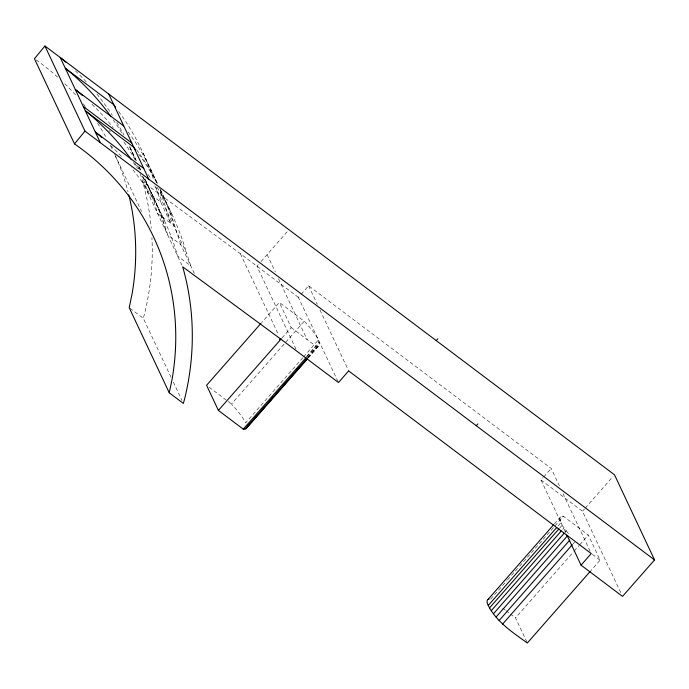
<?xml version="1.0" encoding="UTF-8"?>
<svg xmlns="http://www.w3.org/2000/svg" width="689" height="689" viewBox="0 0 689 689"><rect width="100%" height="100%" fill="white"/><g stroke="black" fill="none" stroke-linecap="round" stroke-linejoin="round"><path stroke-width="0.52" stroke-dasharray="3.44 2.58" d="M308.181 357.918L319.429 344.991L318.439 339.97A54.405 9.861 41.3 0 0 304.237 321.169L279.355 302.437L261.691 322.547M171.053 377.288L143.286 318.284L144.449 314.236A297.192 269.787 -25.2 0 0 151.916 237.714M258.297 264.636L256.945 266.187L296.546 350.348M261.019 261.544L288.26 230.531M338.015 381.568L298.406 297.407L300.447 295.09M301.127 294.315L308.603 285.806L551.191 468.442L559.382 485.857M281.99 338.006L291.171 327.551L279.355 302.437M302.893 357.669L245.654 422.831A54.405 9.861 41.3 0 0 231.452 404.03L304.237 321.169M303.599 356.868L318.439 339.97M306.536 356.514L319.257 342.037M306.863 356.738L316.053 346.283L318.783 345.852M307.578 357.393L319.584 343.716M307.759 357.548L317.655 346.283M308.121 357.867L319.429 344.991M565.583 532.278L541.003 480.044L543.035 477.727M543.716 476.952L551.191 468.442M554.326 523.967L560.691 516.724M490.628 599.163L506.88 580.655M507.586 579.854L514.657 571.81M515.363 571L518.895 566.978M519.601 566.177L526.672 558.133M527.378 557.323L546.455 535.603M547.161 534.802L554.223 526.758M554.938 525.948L563.413 516.294L588.294 535.026L600.11 560.14L590.929 570.604M558.202 525.828L561.027 522.606A54.405 9.861 41.3 0 1 563.413 516.294M559.494 528.248L562.327 525.035L561.027 522.606M562.663 529.402L564.076 527.791L562.327 525.035M620.703 592.523L582.472 511.264L584.505 508.947M585.185 508.172L613.081 476.409M564.868 532.451L566.28 530.84L564.076 527.791M573.11 543.819L574.523 542.217M526.87 642.036L515.51 617.895L573.455 551.923M574.161 551.122L579.104 545.49M579.811 544.68L588.294 535.026M298.406 297.407L240.358 253.698L142.64 181.707L182.24 265.868M164.593 220.885L144.561 178.322A297.192 269.787 -25.2 0 1 157.66 213.624L170.717 223.245L160.701 201.963L147.644 192.343A297.192 269.787 -25.2 0 0 142.494 176.393M194.384 273.55L180.733 244.526L167.677 234.906A297.192 269.787 -25.2 0 0 141.831 175.574M541.003 480.044L582.472 511.264M291.171 327.551L316.053 346.283M592.394 554.326L600.11 560.14M130.032 308.293L143.286 318.284M209.146 387.235L227.163 400.8M228.025 401.446L231.452 404.03M502.643 608.206L505.218 610.144M506.07 610.79L509.507 613.374M510.36 614.02L515.51 617.895M566.28 530.84L568.89 534.156M118.646 111.489L124.166 119.154A306.614 278.339 -25.2 0 1 153.923 180.69M128.051 131.918L134.183 140.435A306.614 278.339 -25.2 0 1 157.213 183.73M136.672 149.797L142.192 157.462A306.614 278.339 -25.2 0 1 157.118 183.102M138.678 154.052L144.199 161.717A306.614 278.339 -25.2 0 1 157.247 183.722M148.083 174.481L151.149 178.744M563.025 493.6L590.792 552.604M308.603 285.806L317.25 304.185M319.98 309.99L348.66 370.932M267.134 254.585L275.324 272M278.511 278.769L307.191 339.711M240.358 253.698L278.589 334.957M143.097 153.079L158.014 184.764M160.236 189.492L173.146 216.923M154.792 185.642L186.659 253.354L190.741 265.808L177.693 256.187A297.192 269.787 -25.2 0 0 131.263 167.746M136.37 160.907L129.541 146.395A297.192 269.787 -25.2 0 1 135.277 159.874M139.1 166.712L141.374 171.544M114.727 154.431L141.589 211.506M173.335 382.128L181.982 400.507M180.733 244.526L176.642 232.072A306.614 278.339 -25.2 0 0 160.037 189.182M170.717 223.245L166.626 210.791A306.614 278.339 -25.2 0 0 159.116 188.476M160.701 201.963L156.618 189.509A306.614 278.339 -25.2 0 0 155.456 185.574M156.997 187.296A306.614 278.339 -25.2 0 1 186.659 253.354M115.571 156.317A280.371 254.508 -25.2 0 1 128.016 191.826M36.198 59.969A280.371 254.508 -25.2 0 1 58.591 77.926M64.766 83.713A280.371 254.508 -25.2 0 1 76.445 95.883M83.283 103.875A280.371 254.508 -25.2 0 1 85.255 106.33M97.537 123.314A280.371 254.508 -25.2 0 1 106.218 137.628M110.636 145.93A280.371 254.508 -25.2 0 1 112.488 149.685M137.481 165.756A297.192 269.787 -25.2 0 1 138.877 169.709M140.194 173.68A297.192 269.787 -25.2 0 1 151.253 228.205M75.402 70.864A297.192 269.787 -25.2 0 1 87.951 83.705M96.882 94.074A297.192 269.787 -25.2 0 1 112.341 115.27M116.794 122.366A297.192 269.787 -25.2 0 1 123.994 135.13M110.447 145.345A297.192 269.787 -25.2 0 1 121.574 156.636M160.261 189.535A306.614 278.339 -25.2 0 1 174.644 227.818M143.011 176.737A297.192 269.787 -25.2 0 1 165.67 230.651M108.836 130.324A297.192 269.787 -25.2 0 1 110.274 131.875M134.803 163.336A297.192 269.787 -25.2 0 1 138.188 168.633M91.947 104.254A297.192 269.787 -25.2 0 1 113.22 127.637M123.865 141.96A297.192 269.787 -25.2 0 1 135.509 160.623M139.014 167.057A297.192 269.787 -25.2 0 1 141.4 171.716M129.48 146.697A297.192 269.787 -25.2 0 1 135.845 159.891M138.73 166.626A297.192 269.787 -25.2 0 1 140.659 171.492M113.254 119.817A297.192 269.787 -25.2 0 1 122.341 133.907M133.287 162.38A297.192 269.787 -25.2 0 1 137.378 168.469"/><path stroke-width="1.03" d="M581.06 565.169L591.248 553.568L348.66 370.932L338.471 382.533L280.414 338.824L182.697 266.832A297.192 269.787 -25.2 0 1 184.506 399.362L183.352 403.409L169.253 392.799L172.155 378.959A280.371 254.508 -25.2 0 0 74.507 143.872L34.45 58.746L44.923 45.991L614.493 474.807L654.55 559.933L622.529 596.39L581.06 565.169L566.944 535.181M260.985 323.356L206.571 385.297L218.387 410.411L243.269 429.144L245.999 428.722L246.645 427.86M74.507 143.872L84.988 131.117L44.923 45.991M279.579 339.772L280.414 338.824M218.387 410.411L281.276 338.816M243.269 429.144L306.157 357.548M271.535 398.423L272.947 396.812M296.27 370.269L297.682 368.658M244.871 429.152L307.053 358.349M247.351 427.051L306.708 359.477M245.999 428.722L307.475 358.728M487.907 599.585L553.62 524.768M590.215 571.405L527.326 643.009C512.711 632.433 496.666 622.055 488.243 605.476L556.79 527.438M489.543 607.896L558.788 529.057M491.3 610.652L561.251 531.004M493.496 613.71L564.162 533.252M496.106 617.017L567.478 535.766M499.103 620.556L569.769 540.107M502.445 624.277L572.404 544.629M436.18 340.555L437.851 338.755M476.237 425.681L477.908 423.881M123.762 125.958L75.29 89.467A297.192 269.787 -25.2 0 1 82.594 95.633M131.771 142.985L83.3 106.494A297.192 269.787 -25.2 0 1 84.945 107.837M143.786 168.521L95.315 132.03A297.192 269.787 -25.2 0 1 101.826 137.499M84.988 131.117L654.55 559.933M115.58 107.234L113.745 104.676L65.274 68.185A297.192 269.787 -25.2 0 1 110.834 116.389M135.612 149.797L133.769 147.239L85.307 110.748A297.192 269.787 -25.2 0 1 131.47 159.805M108.733 94.031L148.79 179.157M100.327 142.675L60.27 57.54A297.192 269.787 -25.2 0 1 65.972 62.32M169.253 392.799L129.196 307.673L132.099 293.833A280.371 254.508 -25.2 0 0 128.791 194.875M488.243 605.476A54.405 9.861 41.3 0 1 489.035 599.154"/></g></svg>
